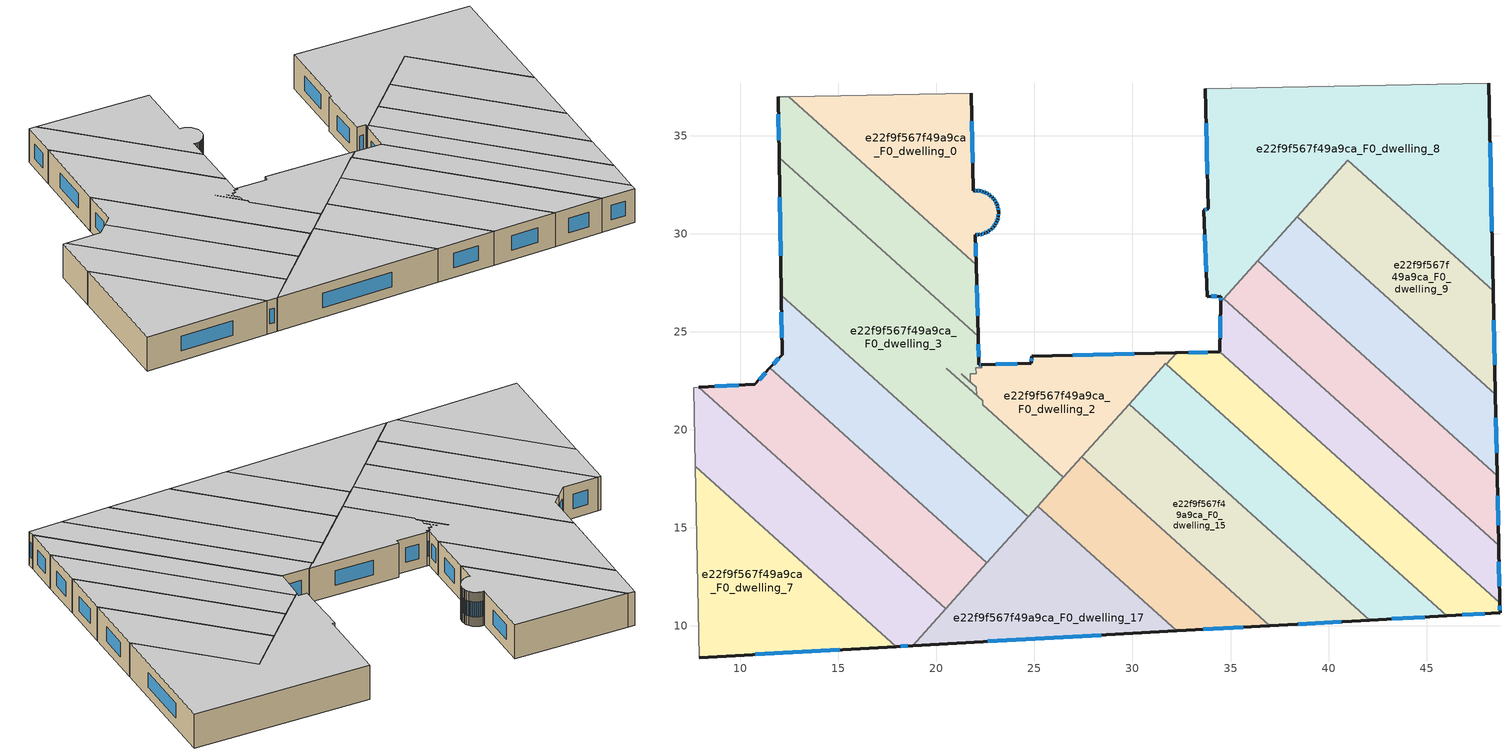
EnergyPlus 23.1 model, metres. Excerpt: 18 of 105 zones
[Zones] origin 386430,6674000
e22f9f567f49a9ca_F0_dwelling_0
 floor ground (EU_floor_Construction): 21.78,37.17 21.89,32.18 21.94,32.19 22.09,32.2 22.23,32.18 22.38,32.15 22.51,32.1 22.64,32.03 22.76,31.94 22.87,31.84 22.96,31.73 23.04,31.6 23.1,31.47 23.15,31.33 23.17,31.18 23.17,31.12 23.18,31.04 23.16,30.89 23.13,30.75 23.08,30.61 23.01,30.48 22.92,30.36 22.82,30.25 22.71,30.16 22.58,30.08 22.45,30.02 22.31,29.97 22.16,29.95 22.02,29.95 21.99,29.95 22.03,28.42 12.48,36.99 z0
 wall outside (EU_wall_Construction): 22.03,28.42 21.99,29.95 22.02,29.95 22.16,29.95 22.31,29.97 22.45,30.02 22.58,30.08 22.71,30.16 22.82,30.25 22.92,30.36 23.01,30.48 23.08,30.61 23.13,30.75 23.16,30.89 23.18,31.04 23.17,31.12 23.17,31.18 23.15,31.33 23.1,31.47 23.04,31.6 22.96,31.73 22.87,31.84 22.76,31.94 22.64,32.03 22.51,32.1 22.38,32.15 22.23,32.18 22.09,32.2 21.94,32.19 21.89,32.18 21.78,37.17 z0:3
 wall to e22f9f567f49a9ca_F0_dwelling_1 (EU_wall_Construction): 12.48,36.99 22.03,28.42 z0:3
 wall adiabatic (EU_wall_Construction): 21.78,37.17 12.48,36.99 z0:3
 window (EU_Window_Construction): 22.04,32.19 21.98,32.19 / 22.19,32.18 22.13,32.19 / 22.33,32.16 22.27,32.17 / 22.47,32.11 22.41,32.13 / 22.61,32.05 22.55,32.08 / 22.73,31.97 22.68,32 / 22.84,31.87 22.79,31.91 / 22.94,31.76 22.9,31.81 / 23.02,31.64 22.99,31.69 / 23.09,31.51 23.06,31.56 / 23.13,31.37 23.12,31.43 / 23.16,31.22 23.15,31.29 / 23.17,30.93 23.17,30.99 / 23.14,30.79 23.15,30.85 / 23.09,30.65 23.11,30.71 / 23.03,30.52 23.06,30.57 / 22.95,30.39 22.98,30.44 / 22.85,30.28 22.89,30.33 / 22.74,30.18 22.79,30.22 / 22.62,30.1 22.67,30.13 / 22.49,30.04 22.55,30.06 / 22.35,29.99 22.41,30.01 / 22.21,29.96 22.27,29.97 / 22.06,29.95 22.12,29.95 / 22.02,28.86 22.01,29.51 / 21.86,33.61 21.81,35.74 z0.86:2.14
 ceiling to e22f9f567f49a9ca_F1_dwelling_0 (EU_floor_Construction): 22.03,28.42 21.99,29.95 22.02,29.95 22.16,29.95 22.31,29.97 22.45,30.02 22.58,30.08 22.71,30.16 22.82,30.25 22.92,30.36 23.01,30.48 23.08,30.61 23.13,30.75 23.16,30.89 23.18,31.04 23.17,31.12 23.17,31.18 23.15,31.33 23.1,31.47 23.04,31.6 22.96,31.73 22.87,31.84 22.76,31.94 22.64,32.03 22.51,32.1 22.38,32.15 22.23,32.18 22.09,32.2 21.94,32.19 21.89,32.18 21.78,37.17 12.48,36.99 z3
e22f9f567f49a9ca_F0_dwelling_1
 floor ground (EU_floor_Construction): 22.03,28.42 22.13,24.76 11.98,33.87 11.93,36.98 12.48,36.99 z0
 wall outside (EU_wall_Construction): 22.13,24.76 22.03,28.42 / 11.93,36.98 11.98,33.87 z0:3
 wall to e22f9f567f49a9ca_F0_dwelling_3 (EU_wall_Construction): 11.98,33.87 22.13,24.76 z0:3
 wall adiabatic (EU_wall_Construction): 12.48,36.99 11.93,36.98 z0:3
 window (EU_Window_Construction): 22.1,25.81 22.06,27.38 / 11.95,36.09 11.97,34.76 z0.86:2.14
 ceiling to e22f9f567f49a9ca_F1_dwelling_1 (EU_floor_Construction): 22.13,24.76 22.03,28.42 12.48,36.99 11.93,36.98 11.98,33.87 z3
e22f9f567f49a9ca_F0_dwelling_10
 floor ground (EU_floor_Construction): 48.51,21.81 48.59,17.66 36.38,28.61 38.41,30.87 z0
 wall outside (EU_wall_Construction): 48.59,17.66 48.51,21.81 z0:3
 wall to e22f9f567f49a9ca_F0_dwelling_11 (EU_wall_Construction): 36.38,28.61 48.59,17.66 z0:3
 wall to e22f9f567f49a9ca_F0_dwelling_9 (EU_wall_Construction): 48.51,21.81 38.41,30.87 z0:3
 wall to e22f9f567f49a9ca_F0_dwelling_8 (EU_wall_Construction): 38.41,30.87 36.38,28.61 z0:3
 window (EU_Window_Construction): 48.57,18.84 48.53,20.62 z0.86:2.14
 ceiling to e22f9f567f49a9ca_F1_dwelling_10 (EU_floor_Construction): 48.59,17.66 48.51,21.81 38.41,30.87 36.38,28.61 z3
e22f9f567f49a9ca_F0_dwelling_11
 floor ground (EU_floor_Construction): 48.59,17.66 48.67,14.11 34.65,26.68 36.38,28.61 z0
 wall outside (EU_wall_Construction): 48.67,14.11 48.59,17.66 z0:3
 wall to e22f9f567f49a9ca_F0_dwelling_12 (EU_wall_Construction): 34.65,26.68 48.67,14.11 z0:3
 wall to e22f9f567f49a9ca_F0_dwelling_8 (EU_wall_Construction): 36.38,28.61 34.65,26.68 z0:3
 window (EU_Window_Construction): 48.65,15.12 48.61,16.64 z0.86:2.14
 ceiling to e22f9f567f49a9ca_F1_dwelling_11 (EU_floor_Construction): 48.67,14.11 48.59,17.66 36.38,28.61 34.65,26.68 z3
e22f9f567f49a9ca_F0_dwelling_12
 floor ground (EU_floor_Construction): 48.67,14.11 48.73,11.18 34.46,23.98 34.49,26.51 34.65,26.68 z0
 wall outside (EU_wall_Construction): 48.73,11.18 48.67,14.11 / 34.49,26.51 34.46,23.98 z0:3
 wall to e22f9f567f49a9ca_F0_dwelling_13 (EU_wall_Construction): 34.46,23.98 48.73,11.18 z0:3
 wall to e22f9f567f49a9ca_F0_dwelling_8 (EU_wall_Construction): 34.65,26.68 34.49,26.51 z0:3
 window (EU_Window_Construction): 48.71,12.02 48.68,13.27 / 34.48,25.78 34.47,24.7 z0.86:2.14
 ceiling to e22f9f567f49a9ca_F1_dwelling_12 (EU_floor_Construction): 48.73,11.18 48.67,14.11 34.65,26.68 34.49,26.51 34.46,23.98 z3
e22f9f567f49a9ca_F0_dwelling_13
 floor ground (EU_floor_Construction): 48.73,11.18 48.74,10.67 46.04,10.52 31.73,23.35 32.25,23.93 34.46,23.98 z0
 wall outside (EU_wall_Construction): 46.04,10.52 48.74,10.67 48.73,11.18 / 34.46,23.98 32.25,23.93 z0:3
 wall to e22f9f567f49a9ca_F0_dwelling_2 (EU_wall_Construction): 32.25,23.93 31.73,23.35 z0:3
 wall to e22f9f567f49a9ca_F0_dwelling_14 (EU_wall_Construction): 31.73,23.35 46.04,10.52 z0:3
 window (EU_Window_Construction): 48.74,10.81 48.73,11.03 / 46.81,10.56 47.97,10.63 / 33.83,23.96 32.88,23.94 z0.86:2.14
 ceiling to e22f9f567f49a9ca_F1_dwelling_13 (EU_floor_Construction): 48.74,10.67 48.73,11.18 34.46,23.98 32.25,23.93 31.73,23.35 46.04,10.52 z3
e22f9f567f49a9ca_F0_dwelling_14
 floor ground (EU_floor_Construction): 46.04,10.52 42.1,10.3 29.83,21.31 31.7,23.39 z0
 wall outside (EU_wall_Construction): 42.1,10.3 46.04,10.52 z0:3
 wall to e22f9f567f49a9ca_F0_dwelling_15 (EU_wall_Construction): 29.83,21.31 42.1,10.3 z0:3
 wall to e22f9f567f49a9ca_F0_dwelling_2 (EU_wall_Construction): 31.73,23.35 31.7,23.39 29.83,21.31 z0:3
 window (EU_Window_Construction): 43.22,10.36 44.91,10.46 z0.86:2.14
 ceiling to e22f9f567f49a9ca_F1_dwelling_14 (EU_floor_Construction): 46.04,10.52 31.7,23.39 29.83,21.31 42.1,10.3 z3
e22f9f567f49a9ca_F0_dwelling_15
 floor ground (EU_floor_Construction): 42.1,10.3 37,10.01 27.42,18.62 29.83,21.31 z0
 wall outside (EU_wall_Construction): 37,10.01 42.1,10.3 z0:3
 wall to e22f9f567f49a9ca_F0_dwelling_16 (EU_wall_Construction): 27.42,18.62 37,10.01 z0:3
 wall to e22f9f567f49a9ca_F0_dwelling_2 (EU_wall_Construction): 29.83,21.31 27.42,18.62 z0:3
 window (EU_Window_Construction): 38.46,10.1 40.64,10.22 z0.86:2.14
 ceiling to e22f9f567f49a9ca_F1_dwelling_15 (EU_floor_Construction): 42.1,10.3 29.83,21.31 27.42,18.62 37,10.01 z3
e22f9f567f49a9ca_F0_dwelling_16
 floor ground (EU_floor_Construction): 37,10.01 32.25,9.75 25.16,16.11 27.42,18.62 z0
 wall outside (EU_wall_Construction): 32.25,9.75 37,10.01 z0:3
 wall to e22f9f567f49a9ca_F0_dwelling_17 (EU_wall_Construction): 25.16,16.11 32.25,9.75 z0:3
 wall to e22f9f567f49a9ca_F0_dwelling_3 (EU_wall_Construction): 26.48,17.58 25.16,16.11 z0:3
 wall to e22f9f567f49a9ca_F0_dwelling_2 (EU_wall_Construction): 27.42,18.62 26.48,17.58 z0:3
 window (EU_Window_Construction): 33.61,9.83 35.64,9.94 z0.86:2.14
 ceiling to e22f9f567f49a9ca_F1_dwelling_16 (EU_floor_Construction): 37,10.01 27.42,18.62 25.16,16.11 32.25,9.75 z3
e22f9f567f49a9ca_F0_dwelling_17
 floor ground (EU_floor_Construction): 32.25,9.75 18.79,9 25.16,16.11 z0
 wall outside (EU_wall_Construction): 18.79,9 32.25,9.75 z0:3
 wall to e22f9f567f49a9ca_F0_dwelling_5 (EU_wall_Construction): 22.58,13.23 20.47,10.88 z0:3
 wall to e22f9f567f49a9ca_F0_dwelling_4 (EU_wall_Construction): 24.68,15.57 22.58,13.23 z0:3
 wall to e22f9f567f49a9ca_F0_dwelling_6 (EU_wall_Construction): 20.47,10.88 18.79,9 z0:3
 wall to e22f9f567f49a9ca_F0_dwelling_3 (EU_wall_Construction): 25.16,16.1 24.68,15.57 z0:3
 window (EU_Window_Construction): 22.63,9.21 28.4,9.54 z0.86:2.14
 ceiling to e22f9f567f49a9ca_F1_dwelling_17 (EU_floor_Construction): 32.25,9.75 25.16,16.11 18.79,9 z3
e22f9f567f49a9ca_F0_dwelling_2
 floor ground (EU_floor_Construction): 32.25,23.93 31.73,23.35 31.7,23.39 26.48,17.58 22.37,21.27 22.37,21.47 20.5,23.15 22.06,21.75 22.05,22.16 21.28,22.85 21.74,22.44 21.73,22.86 22.03,22.87 22.02,23.17 22.32,23.18 22.32,23.33 24.84,23.39 24.86,23.76 32.18,23.93 z0
 wall outside (EU_wall_Construction): 32.25,23.93 32.18,23.93 24.86,23.76 24.84,23.39 22.32,23.33 z0:3
 wall to e22f9f567f49a9ca_F0_dwelling_3 (EU_wall_Construction): 22.32,23.33 22.32,23.18 22.02,23.17 22.03,22.87 21.73,22.86 21.74,22.44 / 21.28,22.85 22.05,22.16 22.06,21.75 20.5,23.15 22.37,21.47 22.37,21.27 26.48,17.58 / 21.28,22.85 21.74,22.44 z0:3
 window (EU_Window_Construction): 24.12,23.37 23.04,23.35 / 24.86,23.66 24.84,23.5 / 30.09,23.88 26.95,23.81 z0.86:2.14
 ceiling to e22f9f567f49a9ca_F1_dwelling_2 (EU_floor_Construction): 26.48,17.58 31.7,23.39 31.73,23.35 32.25,23.93 32.18,23.93 24.86,23.76 24.84,23.39 22.32,23.33 22.32,23.18 22.02,23.17 22.03,22.87 21.73,22.86 21.74,22.44 21.28,22.85 22.05,22.16 22.06,21.75 20.5,23.15 22.37,21.47 22.37,21.27 z3
e22f9f567f49a9ca_F0_dwelling_3
 floor ground (EU_floor_Construction): 22.13,24.76 22.17,23.32 22.32,23.33 22.32,23.18 22.02,23.17 22.03,22.87 21.73,22.86 21.74,22.44 21.28,22.85 22.05,22.16 22.06,21.75 20.5,23.15 22.37,21.47 22.37,21.27 26.48,17.58 24.68,15.57 12.09,26.87 11.98,33.87 z0
 wall outside (EU_wall_Construction): 22.32,23.33 22.17,23.32 22.13,24.76 / 11.98,33.87 12.09,26.87 z0:3
 wall to e22f9f567f49a9ca_F0_dwelling_4 (EU_wall_Construction): 12.09,26.87 24.68,15.57 z0:3
 window (EU_Window_Construction): 22.16,23.74 22.14,24.35 / 22.28,23.33 22.21,23.33 / 12.01,31.87 12.06,28.87 z0.86:2.14
 ceiling to e22f9f567f49a9ca_F1_dwelling_3 (EU_floor_Construction): 24.68,15.57 26.48,17.58 22.37,21.27 22.37,21.47 20.5,23.15 22.06,21.75 22.05,22.16 21.28,22.85 21.74,22.44 21.73,22.86 22.03,22.87 22.02,23.17 22.32,23.18 22.32,23.33 22.17,23.32 22.13,24.76 11.98,33.87 12.09,26.87 z3
e22f9f567f49a9ca_F0_dwelling_4
 floor ground (EU_floor_Construction): 24.68,15.57 22.58,13.23 11.52,23.16 12.14,23.83 12.09,26.87 z0
 wall outside (EU_wall_Construction): 12.09,26.87 12.14,23.83 11.52,23.16 z0:3
 wall to e22f9f567f49a9ca_F0_dwelling_5 (EU_wall_Construction): 11.52,23.16 22.58,13.23 z0:3
 window (EU_Window_Construction): 12.1,26 12.12,24.7 / 11.96,23.64 11.69,23.35 z0.86:2.14
 ceiling to e22f9f567f49a9ca_F1_dwelling_4 (EU_floor_Construction): 22.58,13.23 24.68,15.57 12.09,26.87 12.14,23.83 11.52,23.16 z3
e22f9f567f49a9ca_F0_dwelling_5
 floor ground (EU_floor_Construction): 22.58,13.23 20.47,10.88 7.89,22.17 10.75,22.33 11.52,23.16 z0
 wall outside (EU_wall_Construction): 11.52,23.16 10.75,22.33 7.89,22.17 z0:3
 wall to e22f9f567f49a9ca_F0_dwelling_6 (EU_wall_Construction): 7.89,22.17 20.47,10.88 z0:3
 window (EU_Window_Construction): 11.3,22.92 10.97,22.56 / 9.93,22.28 8.7,22.21 z0.86:2.14
 ceiling to e22f9f567f49a9ca_F1_dwelling_5 (EU_floor_Construction): 20.47,10.88 22.58,13.23 11.52,23.16 10.75,22.33 7.89,22.17 z3
e22f9f567f49a9ca_F0_dwelling_6
 floor ground (EU_floor_Construction): 20.47,10.88 18.79,9 17.96,8.95 7.71,18.15 7.62,22.16 7.89,22.17 z0
 wall outside (EU_wall_Construction): 17.96,8.95 18.79,9 z0:3
 wall adiabatic (EU_wall_Construction): 7.89,22.17 7.62,22.16 7.71,18.15 z0:3
 wall to e22f9f567f49a9ca_F0_dwelling_7 (EU_wall_Construction): 7.71,18.15 17.96,8.95 z0:3
 window (EU_Window_Construction): 18.19,8.97 18.55,8.99 z0.86:2.14
 ceiling to e22f9f567f49a9ca_F1_dwelling_6 (EU_floor_Construction): 18.79,9 20.47,10.88 7.89,22.17 7.62,22.16 7.71,18.15 17.96,8.95 z3
e22f9f567f49a9ca_F0_dwelling_7
 floor ground (EU_floor_Construction): 17.96,8.95 7.91,8.39 7.71,18.15 z0
 wall outside (EU_wall_Construction): 7.91,8.39 17.96,8.95 z0:3
 wall adiabatic (EU_wall_Construction): 7.71,18.15 7.91,8.39 z0:3
 window (EU_Window_Construction): 10.78,8.55 15.09,8.79 z0.86:2.14
 ceiling to e22f9f567f49a9ca_F1_dwelling_7 (EU_floor_Construction): 17.96,8.95 7.71,18.15 7.91,8.39 z3
e22f9f567f49a9ca_F0_dwelling_8
 floor ground (EU_floor_Construction): 48.17,37.66 48.39,27.1 40.99,33.74 34.49,26.51 34.5,26.82 33.81,26.79 33.63,31.21 33.86,31.27 33.71,37.39 z0
 wall outside (EU_wall_Construction): 33.71,37.39 33.86,31.27 33.63,31.21 33.81,26.79 34.5,26.82 34.49,26.51 / 48.39,27.1 48.17,37.66 z0:3
 wall adiabatic (EU_wall_Construction): 48.17,37.66 33.71,37.39 z0:3
 wall to e22f9f567f49a9ca_F0_dwelling_9 (EU_wall_Construction): 38.41,30.87 40.99,33.74 48.39,27.1 z0:3
 window (EU_Window_Construction): 33.75,35.64 33.82,33.02 / 48.33,30.12 48.24,34.64 / 34.5,26.73 34.5,26.6 / 34.01,26.8 34.3,26.81 / 33.68,29.94 33.76,28.05 / 33.8,31.25 33.7,31.22 z0.86:2.14
 ceiling to e22f9f567f49a9ca_F1_dwelling_8 (EU_floor_Construction): 48.39,27.1 48.17,37.66 33.71,37.39 33.86,31.27 33.63,31.21 33.81,26.79 34.5,26.82 34.49,26.51 40.99,33.74 z3
e22f9f567f49a9ca_F0_dwelling_9
 floor ground (EU_floor_Construction): 48.39,27.1 48.51,21.81 38.41,30.87 40.99,33.74 z0
 wall outside (EU_wall_Construction): 48.51,21.81 48.39,27.1 z0:3
 window (EU_Window_Construction): 48.47,23.32 48.43,25.59 z0.86:2.14
 ceiling to e22f9f567f49a9ca_F1_dwelling_9 (EU_floor_Construction): 48.51,21.81 48.39,27.1 40.99,33.74 38.41,30.87 z3
[Building]
EU S2 Campaign: North Axis=0; Terrain=City; Solar Distribution=FullExterior
[Site:Location]
Helsinki-Vantaa.AP: Latitude=60.317; Longitude=24.963; Time Zone=2; Elevation=54.6
[SizingPeriod:WeatherFileDays]
AnnualSizingPeriod: Begin Month=1; Begin Day of Month=1; End Month=12; End Day of Month=31; Day of Week for Start Day=Monday; Use Weather File Daylight Saving Period=No; Use Weather File Rain and Snow Indicators=No
[MATERIAL]
EU_InternalMass_Material: Roughness=MediumRough; Thickness=0.1; Conductivity=1; Density=1800; Specific Heat=900; Thermal Absorptance=0.9; Solar Absorptance=0.7; Visible Absorptance=0.7
[MATERIAL:NOMASS] Roughness=MediumRough; Thermal Absorptance=0.9; Solar Absorptance=0.7; Visible Absorptance=0.7
Name | Thermal Resistance
EU_wall_NoMass | 1.10183
EU_floor_NoMass | 1.70606
[WINDOWMATERIAL:SIMPLEGLAZINGSYSTEM]
EU_Window_SimpleGlazing: UFactor=3.11035; Solar Heat Gain Coefficient=0.8; Visible Transmittance=0.8
[CONSTRUCTION]
EU_wall_Construction: EU_wall_NoMass
EU_floor_Construction: EU_floor_NoMass
EU_Window_Construction: EU_Window_SimpleGlazing
EU_InternalMass_Construction: EU_InternalMass_Material
[ZONE] Type=1; Multiplier=1; Ceiling Height=autocalculate; Floor Area=autocalculate; Part of Total Floor Area=Yes
Name | Volume
e22f9f567f49a9ca_F0_dwelling_0 | 128.358
e22f9f567f49a9ca_F0_dwelling_1 | 108.149
e22f9f567f49a9ca_F0_dwelling_10 | 136.274
e22f9f567f49a9ca_F0_dwelling_11 | 136.899
e22f9f567f49a9ca_F0_dwelling_12 | 122.717
e22f9f567f49a9ca_F0_dwelling_13 | 135.604
e22f9f567f49a9ca_F0_dwelling_14 | 149.77
e22f9f567f49a9ca_F0_dwelling_15 | 159.224
e22f9f567f49a9ca_F0_dwelling_16 | 113.329
e22f9f567f49a9ca_F0_dwelling_17 | 136.277
e22f9f567f49a9ca_F0_dwelling_2 | 105.962
e22f9f567f49a9ca_F0_dwelling_3 | 246.09
e22f9f567f49a9ca_F0_dwelling_4 | 147.099
e22f9f567f49a9ca_F0_dwelling_5 | 147.111
e22f9f567f49a9ca_F0_dwelling_6 | 147.11
e22f9f567f49a9ca_F0_dwelling_7 | 147.127
e22f9f567f49a9ca_F0_dwelling_8 | 322.205
e22f9f567f49a9ca_F0_dwelling_9 | 136.271
[INTERNALMASS] Construction=EU_InternalMass_Construction
Name | Zone or ZoneList | Surface Area
e22f9f567f49a9ca_F0_dwelling_0_EU_InternalMass | e22f9f567f49a9ca_F0_dwelling_0 | 42.7861
e22f9f567f49a9ca_F0_dwelling_1_EU_InternalMass | e22f9f567f49a9ca_F0_dwelling_1 | 36.0495
e22f9f567f49a9ca_F0_dwelling_2_EU_InternalMass | e22f9f567f49a9ca_F0_dwelling_2 | 35.3237
e22f9f567f49a9ca_F0_dwelling_3_EU_InternalMass | e22f9f567f49a9ca_F0_dwelling_3 | 82.0311
e22f9f567f49a9ca_F0_dwelling_4_EU_InternalMass | e22f9f567f49a9ca_F0_dwelling_4 | 49.033
e22f9f567f49a9ca_F0_dwelling_5_EU_InternalMass | e22f9f567f49a9ca_F0_dwelling_5 | 49.0372
e22f9f567f49a9ca_F0_dwelling_6_EU_InternalMass | e22f9f567f49a9ca_F0_dwelling_6 | 49.0363
e22f9f567f49a9ca_F0_dwelling_7_EU_InternalMass | e22f9f567f49a9ca_F0_dwelling_7 | 49.0424
e22f9f567f49a9ca_F0_dwelling_8_EU_InternalMass | e22f9f567f49a9ca_F0_dwelling_8 | 107.404
e22f9f567f49a9ca_F0_dwelling_9_EU_InternalMass | e22f9f567f49a9ca_F0_dwelling_9 | 45.4238
e22f9f567f49a9ca_F0_dwelling_10_EU_InternalMass | e22f9f567f49a9ca_F0_dwelling_10 | 45.4249
e22f9f567f49a9ca_F0_dwelling_11_EU_InternalMass | e22f9f567f49a9ca_F0_dwelling_11 | 45.6332
e22f9f567f49a9ca_F0_dwelling_12_EU_InternalMass | e22f9f567f49a9ca_F0_dwelling_12 | 40.9058
e22f9f567f49a9ca_F0_dwelling_13_EU_InternalMass | e22f9f567f49a9ca_F0_dwelling_13 | 45.2031
e22f9f567f49a9ca_F0_dwelling_14_EU_InternalMass | e22f9f567f49a9ca_F0_dwelling_14 | 49.9232
e22f9f567f49a9ca_F0_dwelling_15_EU_InternalMass | e22f9f567f49a9ca_F0_dwelling_15 | 53.0749
e22f9f567f49a9ca_F0_dwelling_16_EU_InternalMass | e22f9f567f49a9ca_F0_dwelling_16 | 37.7763
e22f9f567f49a9ca_F0_dwelling_17_EU_InternalMass | e22f9f567f49a9ca_F0_dwelling_17 | 45.426
[OTHEREQUIPMENT] Fuel Type=Electricity; Design Level Calculation Method=Watts/Area; Power per Zone Floor Area=1; Fraction Latent=0; Fraction Radiant=0; Fraction Lost=0; Carbon Dioxide Generation Rate=0; EndUse Subcategory=EU_Step8_InternalGains
Name | Zone or ZoneList or Space or SpaceList | Schedule
EU_Step8_InternalGain_e22f9f567f49a9ca_F0_dwelling_0_f000 | e22f9f567f49a9ca_F0_dwelling_0 | EU_Step8_GainSchedule_e22f9f567f49a9ca_F0_dwelling_0_f000
EU_Step8_InternalGain_e22f9f567f49a9ca_F0_dwelling_1_f000 | e22f9f567f49a9ca_F0_dwelling_1 | EU_Step8_GainSchedule_e22f9f567f49a9ca_F0_dwelling_1_f000
EU_Step8_InternalGain_e22f9f567f49a9ca_F0_dwelling_2_f000 | e22f9f567f49a9ca_F0_dwelling_2 | EU_Step8_GainSchedule_e22f9f567f49a9ca_F0_dwelling_2_f000
EU_Step8_InternalGain_e22f9f567f49a9ca_F0_dwelling_3_f000 | e22f9f567f49a9ca_F0_dwelling_3 | EU_Step8_GainSchedule_e22f9f567f49a9ca_F0_dwelling_3_f000
EU_Step8_InternalGain_e22f9f567f49a9ca_F0_dwelling_4_f000 | e22f9f567f49a9ca_F0_dwelling_4 | EU_Step8_GainSchedule_e22f9f567f49a9ca_F0_dwelling_4_f000
EU_Step8_InternalGain_e22f9f567f49a9ca_F0_dwelling_5_f000 | e22f9f567f49a9ca_F0_dwelling_5 | EU_Step8_GainSchedule_e22f9f567f49a9ca_F0_dwelling_5_f000
EU_Step8_InternalGain_e22f9f567f49a9ca_F0_dwelling_6_f000 | e22f9f567f49a9ca_F0_dwelling_6 | EU_Step8_GainSchedule_e22f9f567f49a9ca_F0_dwelling_6_f000
EU_Step8_InternalGain_e22f9f567f49a9ca_F0_dwelling_7_f000 | e22f9f567f49a9ca_F0_dwelling_7 | EU_Step8_GainSchedule_e22f9f567f49a9ca_F0_dwelling_7_f000
EU_Step8_InternalGain_e22f9f567f49a9ca_F0_dwelling_8_f000 | e22f9f567f49a9ca_F0_dwelling_8 | EU_Step8_GainSchedule_e22f9f567f49a9ca_F0_dwelling_8_f000
EU_Step8_InternalGain_e22f9f567f49a9ca_F0_dwelling_9_f000 | e22f9f567f49a9ca_F0_dwelling_9 | EU_Step8_GainSchedule_e22f9f567f49a9ca_F0_dwelling_9_f000
EU_Step8_InternalGain_e22f9f567f49a9ca_F0_dwelling_10_f000 | e22f9f567f49a9ca_F0_dwelling_10 | EU_Step8_GainSchedule_e22f9f567f49a9ca_F0_dwelling_10_f000
EU_Step8_InternalGain_e22f9f567f49a9ca_F0_dwelling_11_f000 | e22f9f567f49a9ca_F0_dwelling_11 | EU_Step8_GainSchedule_e22f9f567f49a9ca_F0_dwelling_11_f000
EU_Step8_InternalGain_e22f9f567f49a9ca_F0_dwelling_12_f000 | e22f9f567f49a9ca_F0_dwelling_12 | EU_Step8_GainSchedule_e22f9f567f49a9ca_F0_dwelling_12_f000
EU_Step8_InternalGain_e22f9f567f49a9ca_F0_dwelling_13_f000 | e22f9f567f49a9ca_F0_dwelling_13 | EU_Step8_GainSchedule_e22f9f567f49a9ca_F0_dwelling_13_f000
EU_Step8_InternalGain_e22f9f567f49a9ca_F0_dwelling_14_f000 | e22f9f567f49a9ca_F0_dwelling_14 | EU_Step8_GainSchedule_e22f9f567f49a9ca_F0_dwelling_14_f000
EU_Step8_InternalGain_e22f9f567f49a9ca_F0_dwelling_15_f000 | e22f9f567f49a9ca_F0_dwelling_15 | EU_Step8_GainSchedule_e22f9f567f49a9ca_F0_dwelling_15_f000
EU_Step8_InternalGain_e22f9f567f49a9ca_F0_dwelling_16_f000 | e22f9f567f49a9ca_F0_dwelling_16 | EU_Step8_GainSchedule_e22f9f567f49a9ca_F0_dwelling_16_f000
EU_Step8_InternalGain_e22f9f567f49a9ca_F0_dwelling_17_f000 | e22f9f567f49a9ca_F0_dwelling_17 | EU_Step8_GainSchedule_e22f9f567f49a9ca_F0_dwelling_17_f000
[ZONEVENTILATION:DESIGNFLOWRATE] Schedule=EU_AlwaysOn; Design Flow Rate Calculation Method=AirChanges/Hour; Air Changes per Hour=0.756316; Ventilation Type=Natural; Fan Pressure Rise=0; Fan Total Efficiency=1; Constant Term Coefficient=1; Temperature Term Coefficient=0; Velocity Term Coefficient=0; Velocity Squared Term Coefficient=0; Minimum Indoor Temperature=-100; Maximum Indoor Temperature=100; Delta Temperature=-100; Minimum Outdoor Temperature=-100; Maximum Outdoor Temperature=100; Maximum Wind Speed=40
Name | Zone or ZoneList or Space or SpaceList
EU_ConstantAir_e22f9f567f49a9ca_F0_dwelling_0 | e22f9f567f49a9ca_F0_dwelling_0
EU_ConstantAir_e22f9f567f49a9ca_F0_dwelling_1 | e22f9f567f49a9ca_F0_dwelling_1
EU_ConstantAir_e22f9f567f49a9ca_F0_dwelling_2 | e22f9f567f49a9ca_F0_dwelling_2
EU_ConstantAir_e22f9f567f49a9ca_F0_dwelling_3 | e22f9f567f49a9ca_F0_dwelling_3
EU_ConstantAir_e22f9f567f49a9ca_F0_dwelling_4 | e22f9f567f49a9ca_F0_dwelling_4
EU_ConstantAir_e22f9f567f49a9ca_F0_dwelling_5 | e22f9f567f49a9ca_F0_dwelling_5
EU_ConstantAir_e22f9f567f49a9ca_F0_dwelling_6 | e22f9f567f49a9ca_F0_dwelling_6
EU_ConstantAir_e22f9f567f49a9ca_F0_dwelling_7 | e22f9f567f49a9ca_F0_dwelling_7
EU_ConstantAir_e22f9f567f49a9ca_F0_dwelling_8 | e22f9f567f49a9ca_F0_dwelling_8
EU_ConstantAir_e22f9f567f49a9ca_F0_dwelling_9 | e22f9f567f49a9ca_F0_dwelling_9
EU_ConstantAir_e22f9f567f49a9ca_F0_dwelling_10 | e22f9f567f49a9ca_F0_dwelling_10
EU_ConstantAir_e22f9f567f49a9ca_F0_dwelling_11 | e22f9f567f49a9ca_F0_dwelling_11
EU_ConstantAir_e22f9f567f49a9ca_F0_dwelling_12 | e22f9f567f49a9ca_F0_dwelling_12
EU_ConstantAir_e22f9f567f49a9ca_F0_dwelling_13 | e22f9f567f49a9ca_F0_dwelling_13
EU_ConstantAir_e22f9f567f49a9ca_F0_dwelling_14 | e22f9f567f49a9ca_F0_dwelling_14
EU_ConstantAir_e22f9f567f49a9ca_F0_dwelling_15 | e22f9f567f49a9ca_F0_dwelling_15
EU_ConstantAir_e22f9f567f49a9ca_F0_dwelling_16 | e22f9f567f49a9ca_F0_dwelling_16
EU_ConstantAir_e22f9f567f49a9ca_F0_dwelling_17 | e22f9f567f49a9ca_F0_dwelling_17
[HVACTEMPLATE:THERMOSTAT] Constant Heating Setpoint=20; Constant Cooling Setpoint=50
EU_HeatOnly_e22f9f567f49a9ca_F0_dwelling_0; EU_HeatOnly_e22f9f567f49a9ca_F0_dwelling_1; EU_HeatOnly_e22f9f567f49a9ca_F0_dwelling_2; EU_HeatOnly_e22f9f567f49a9ca_F0_dwelling_3; EU_HeatOnly_e22f9f567f49a9ca_F0_dwelling_4; EU_HeatOnly_e22f9f567f49a9ca_F0_dwelling_5; EU_HeatOnly_e22f9f567f49a9ca_F0_dwelling_6; EU_HeatOnly_e22f9f567f49a9ca_F0_dwelling_7; EU_HeatOnly_e22f9f567f49a9ca_F0_dwelling_8; EU_HeatOnly_e22f9f567f49a9ca_F0_dwelling_9; EU_HeatOnly_e22f9f567f49a9ca_F0_dwelling_10; EU_HeatOnly_e22f9f567f49a9ca_F0_dwelling_11; EU_HeatOnly_e22f9f567f49a9ca_F0_dwelling_12; EU_HeatOnly_e22f9f567f49a9ca_F0_dwelling_13; EU_HeatOnly_e22f9f567f49a9ca_F0_dwelling_14; EU_HeatOnly_e22f9f567f49a9ca_F0_dwelling_15; EU_HeatOnly_e22f9f567f49a9ca_F0_dwelling_16; EU_HeatOnly_e22f9f567f49a9ca_F0_dwelling_17; EU_HeatOnly_e22f9f567f49a9ca_F1_dwelling_0; EU_HeatOnly_e22f9f567f49a9ca_F1_dwelling_1; EU_HeatOnly_e22f9f567f49a9ca_F1_dwelling_2; EU_HeatOnly_e22f9f567f49a9ca_F1_dwelling_3; EU_HeatOnly_e22f9f567f49a9ca_F1_dwelling_4; EU_HeatOnly_e22f9f567f49a9ca_F1_dwelling_5; EU_HeatOnly_e22f9f567f49a9ca_F1_dwelling_6; EU_HeatOnly_e22f9f567f49a9ca_F1_dwelling_7; EU_HeatOnly_e22f9f567f49a9ca_F1_dwelling_8; EU_HeatOnly_e22f9f567f49a9ca_F1_dwelling_9; EU_HeatOnly_e22f9f567f49a9ca_F1_dwelling_10; EU_HeatOnly_e22f9f567f49a9ca_F1_dwelling_11; EU_HeatOnly_e22f9f567f49a9ca_F1_dwelling_12; EU_HeatOnly_e22f9f567f49a9ca_F1_dwelling_13; EU_HeatOnly_e22f9f567f49a9ca_F1_dwelling_14; EU_HeatOnly_e22f9f567f49a9ca_F1_dwelling_15; EU_HeatOnly_e22f9f567f49a9ca_F1_dwelling_16; EU_HeatOnly_e22f9f567f49a9ca_F1_dwelling_17; EU_HeatOnly_e22f9f567f49a9ca_F2_dwelling_0; EU_HeatOnly_e22f9f567f49a9ca_F2_dwelling_1; EU_HeatOnly_e22f9f567f49a9ca_F2_dwelling_2; EU_HeatOnly_e22f9f567f49a9ca_F2_dwelling_3; EU_HeatOnly_e22f9f567f49a9ca_F2_dwelling_4; EU_HeatOnly_e22f9f567f49a9ca_F2_dwelling_5; EU_HeatOnly_e22f9f567f49a9ca_F2_dwelling_6; EU_HeatOnly_e22f9f567f49a9ca_F2_dwelling_7; EU_HeatOnly_e22f9f567f49a9ca_F2_dwelling_8; EU_HeatOnly_e22f9f567f49a9ca_F2_dwelling_9; EU_HeatOnly_e22f9f567f49a9ca_F2_dwelling_10; EU_HeatOnly_e22f9f567f49a9ca_F2_dwelling_11; EU_HeatOnly_e22f9f567f49a9ca_F2_dwelling_12; EU_HeatOnly_e22f9f567f49a9ca_F2_dwelling_13; EU_HeatOnly_e22f9f567f49a9ca_F2_dwelling_14; EU_HeatOnly_e22f9f567f49a9ca_F2_dwelling_15; EU_HeatOnly_e22f9f567f49a9ca_F2_dwelling_16; EU_HeatOnly_e22f9f567f49a9ca_F2_dwelling_17; EU_HeatOnly_e22f9f567f49a9ca_F3_dwelling_0; EU_HeatOnly_e22f9f567f49a9ca_F3_dwelling_1; EU_HeatOnly_e22f9f567f49a9ca_F3_dwelling_2; EU_HeatOnly_e22f9f567f49a9ca_F3_dwelling_3; EU_HeatOnly_e22f9f567f49a9ca_F3_dwelling_4; EU_HeatOnly_e22f9f567f49a9ca_F3_dwelling_5; EU_HeatOnly_e22f9f567f49a9ca_F3_dwelling_6; EU_HeatOnly_e22f9f567f49a9ca_F3_dwelling_7; EU_HeatOnly_e22f9f567f49a9ca_F3_dwelling_8; EU_HeatOnly_e22f9f567f49a9ca_F3_dwelling_9; EU_HeatOnly_e22f9f567f49a9ca_F3_dwelling_10; EU_HeatOnly_e22f9f567f49a9ca_F3_dwelling_11; EU_HeatOnly_e22f9f567f49a9ca_F3_dwelling_12; EU_HeatOnly_e22f9f567f49a9ca_F3_dwelling_13; EU_HeatOnly_e22f9f567f49a9ca_F3_dwelling_14; EU_HeatOnly_e22f9f567f49a9ca_F3_dwelling_15; EU_HeatOnly_e22f9f567f49a9ca_F3_dwelling_16; EU_HeatOnly_e22f9f567f49a9ca_F4_dwelling_0; EU_HeatOnly_e22f9f567f49a9ca_F4_dwelling_1; EU_HeatOnly_e22f9f567f49a9ca_F4_dwelling_2; EU_HeatOnly_e22f9f567f49a9ca_F4_dwelling_3; EU_HeatOnly_e22f9f567f49a9ca_F4_dwelling_4; EU_HeatOnly_e22f9f567f49a9ca_F4_dwelling_5; EU_HeatOnly_e22f9f567f49a9ca_F4_dwelling_6; EU_HeatOnly_e22f9f567f49a9ca_F4_dwelling_7; EU_HeatOnly_e22f9f567f49a9ca_F4_dwelling_8; EU_HeatOnly_e22f9f567f49a9ca_F4_dwelling_9; EU_HeatOnly_e22f9f567f49a9ca_F4_dwelling_10; EU_HeatOnly_e22f9f567f49a9ca_F4_dwelling_11; EU_HeatOnly_e22f9f567f49a9ca_F4_dwelling_12; EU_HeatOnly_e22f9f567f49a9ca_F4_dwelling_13; EU_HeatOnly_e22f9f567f49a9ca_F4_dwelling_14; EU_HeatOnly_e22f9f567f49a9ca_F4_dwelling_15; EU_HeatOnly_e22f9f567f49a9ca_F4_dwelling_16; EU_HeatOnly_e22f9f567f49a9ca_F5_dwelling_0; EU_HeatOnly_e22f9f567f49a9ca_F5_dwelling_1; EU_HeatOnly_e22f9f567f49a9ca_F5_dwelling_2; EU_HeatOnly_e22f9f567f49a9ca_F5_dwelling_3; EU_HeatOnly_e22f9f567f49a9ca_F5_dwelling_4; EU_HeatOnly_e22f9f567f49a9ca_F5_dwelling_5; EU_HeatOnly_e22f9f567f49a9ca_F5_dwelling_6; EU_HeatOnly_e22f9f567f49a9ca_F5_dwelling_7; EU_HeatOnly_e22f9f567f49a9ca_F5_dwelling_8; EU_HeatOnly_e22f9f567f49a9ca_F5_dwelling_9; EU_HeatOnly_e22f9f567f49a9ca_F5_dwelling_10; EU_HeatOnly_e22f9f567f49a9ca_F5_dwelling_11; EU_HeatOnly_e22f9f567f49a9ca_F5_dwelling_12; EU_HeatOnly_e22f9f567f49a9ca_F5_dwelling_13; EU_HeatOnly_e22f9f567f49a9ca_F5_dwelling_14; EU_HeatOnly_e22f9f567f49a9ca_F5_dwelling_15; EU_HeatOnly_e22f9f567f49a9ca_F5_dwelling_16
[HVACTEMPLATE:ZONE:IDEALLOADSAIRSYSTEM] System Availability Schedule=EU_AlwaysOn; Maximum Heating Supply Air Temperature=50; Minimum Cooling Supply Air Temperature=13; Maximum Heating Supply Air Humidity Ratio=0.0156; Minimum Cooling Supply Air Humidity Ratio=0.0077; Heating Limit=NoLimit; Cooling Limit=NoLimit; Heating Availability Schedule=EU_AlwaysOn; Cooling Availability Schedule=EU_CoolingOff; Dehumidification Control Type=ConstantSensibleHeatRatio; Cooling Sensible Heat Ratio=0.7; Dehumidification Setpoint=60; Humidification Control Type=None; Humidification Setpoint=30; Outdoor Air Method=None; Outdoor Air Flow Rate per Person=0.00944; Outdoor Air Flow Rate per Zone Floor Area=0; Outdoor Air Flow Rate per Zone=0; Demand Controlled Ventilation Type=None; Outdoor Air Economizer Type=NoEconomizer; Heat Recovery Type=None; Sensible Heat Recovery Effectiveness=0.7; Latent Heat Recovery Effectiveness=0.65
Name | Template Thermostat
e22f9f567f49a9ca_F0_dwelling_0 | EU_HeatOnly_e22f9f567f49a9ca_F0_dwelling_0
e22f9f567f49a9ca_F0_dwelling_1 | EU_HeatOnly_e22f9f567f49a9ca_F0_dwelling_1
e22f9f567f49a9ca_F0_dwelling_2 | EU_HeatOnly_e22f9f567f49a9ca_F0_dwelling_2
e22f9f567f49a9ca_F0_dwelling_3 | EU_HeatOnly_e22f9f567f49a9ca_F0_dwelling_3
e22f9f567f49a9ca_F0_dwelling_4 | EU_HeatOnly_e22f9f567f49a9ca_F0_dwelling_4
e22f9f567f49a9ca_F0_dwelling_5 | EU_HeatOnly_e22f9f567f49a9ca_F0_dwelling_5
e22f9f567f49a9ca_F0_dwelling_6 | EU_HeatOnly_e22f9f567f49a9ca_F0_dwelling_6
e22f9f567f49a9ca_F0_dwelling_7 | EU_HeatOnly_e22f9f567f49a9ca_F0_dwelling_7
e22f9f567f49a9ca_F0_dwelling_8 | EU_HeatOnly_e22f9f567f49a9ca_F0_dwelling_8
e22f9f567f49a9ca_F0_dwelling_9 | EU_HeatOnly_e22f9f567f49a9ca_F0_dwelling_9
e22f9f567f49a9ca_F0_dwelling_10 | EU_HeatOnly_e22f9f567f49a9ca_F0_dwelling_10
e22f9f567f49a9ca_F0_dwelling_11 | EU_HeatOnly_e22f9f567f49a9ca_F0_dwelling_11
e22f9f567f49a9ca_F0_dwelling_12 | EU_HeatOnly_e22f9f567f49a9ca_F0_dwelling_12
e22f9f567f49a9ca_F0_dwelling_13 | EU_HeatOnly_e22f9f567f49a9ca_F0_dwelling_13
e22f9f567f49a9ca_F0_dwelling_14 | EU_HeatOnly_e22f9f567f49a9ca_F0_dwelling_14
e22f9f567f49a9ca_F0_dwelling_15 | EU_HeatOnly_e22f9f567f49a9ca_F0_dwelling_15
e22f9f567f49a9ca_F0_dwelling_16 | EU_HeatOnly_e22f9f567f49a9ca_F0_dwelling_16
e22f9f567f49a9ca_F0_dwelling_17 | EU_HeatOnly_e22f9f567f49a9ca_F0_dwelling_17
[SIZING:ZONE] Zone Cooling Design Supply Air Temperature Input Method=SupplyAirTemperature; Zone Cooling Design Supply Air Temperature=13; Zone Heating Design Supply Air Temperature Input Method=SupplyAirTemperature; Zone Heating Design Supply Air Temperature=50; Zone Cooling Design Supply Air Humidity Ratio=0.008; Zone Heating Design Supply Air Humidity Ratio=0.008; Cooling Design Air Flow Method=DesignDay; Cooling Design Air Flow Rate=0; Cooling Minimum Air Flow per Zone Floor Area=0.000762; Cooling Minimum Air Flow=0; Cooling Minimum Air Flow Fraction=0.2; Heating Design Air Flow Method=DesignDay; Heating Design Air Flow Rate=0; Heating Maximum Air Flow per Zone Floor Area=0.002032; Heating Maximum Air Flow=0.141576; Heating Maximum Air Flow Fraction=0.3; Account for Dedicated Outdoor Air System=No; Dedicated Outdoor Air System Control Strategy=NeutralSupplyAir; Dedicated Outdoor Air Low Setpoint Temperature for Design=autosize; Dedicated Outdoor Air High Setpoint Temperature for Design=autosize; Zone Load Sizing Method=Sensible Load Only No Latent Load; Zone Latent Cooling Design Supply Air Humidity Ratio Input Method=HumidityRatioDifference; Zone Cooling Design Supply Air Humidity Ratio Difference=0.005; Zone Latent Heating Design Supply Air Humidity Ratio Input Method=HumidityRatioDifference; Zone Humidification Design Supply Air Humidity Ratio Difference=0.005
e22f9f567f49a9ca_F0_dwelling_0; e22f9f567f49a9ca_F0_dwelling_1; e22f9f567f49a9ca_F0_dwelling_2; e22f9f567f49a9ca_F0_dwelling_3; e22f9f567f49a9ca_F0_dwelling_4; e22f9f567f49a9ca_F0_dwelling_5; e22f9f567f49a9ca_F0_dwelling_6; e22f9f567f49a9ca_F0_dwelling_7; e22f9f567f49a9ca_F0_dwelling_8; e22f9f567f49a9ca_F0_dwelling_9; e22f9f567f49a9ca_F0_dwelling_10; e22f9f567f49a9ca_F0_dwelling_11; e22f9f567f49a9ca_F0_dwelling_12; e22f9f567f49a9ca_F0_dwelling_13; e22f9f567f49a9ca_F0_dwelling_14; e22f9f567f49a9ca_F0_dwelling_15; e22f9f567f49a9ca_F0_dwelling_16; e22f9f567f49a9ca_F0_dwelling_17
[SCHEDULE:CONSTANT]
Name | Hourly Value
EU_AlwaysOn | 1
EU_CoolingOff | 0
[SCHEDULE:FILE] Column Number=1; Rows to Skip at Top=0; Number of Hours of Data=8760; Column Separator=Comma; Interpolate to Timestep=No; Minutes per Item=60; Adjust Schedule for Daylight Savings=Yes
Name | File
EU_Step8_GainSchedule_e22f9f567f49a9ca_F0_dwelling_0_f000 | ../../schedules/e22f9f567f49a9ca/e22f9f567f49a9ca_F0_dwelling_0_f000_gain.csv
EU_Step8_GainSchedule_e22f9f567f49a9ca_F0_dwelling_1_f000 | ../../schedules/e22f9f567f49a9ca/e22f9f567f49a9ca_F0_dwelling_1_f000_gain.csv
EU_Step8_GainSchedule_e22f9f567f49a9ca_F0_dwelling_2_f000 | ../../schedules/e22f9f567f49a9ca/e22f9f567f49a9ca_F0_dwelling_2_f000_gain.csv
EU_Step8_GainSchedule_e22f9f567f49a9ca_F0_dwelling_3_f000 | ../../schedules/e22f9f567f49a9ca/e22f9f567f49a9ca_F0_dwelling_3_f000_gain.csv
EU_Step8_GainSchedule_e22f9f567f49a9ca_F0_dwelling_4_f000 | ../../schedules/e22f9f567f49a9ca/e22f9f567f49a9ca_F0_dwelling_4_f000_gain.csv
EU_Step8_GainSchedule_e22f9f567f49a9ca_F0_dwelling_5_f000 | ../../schedules/e22f9f567f49a9ca/e22f9f567f49a9ca_F0_dwelling_5_f000_gain.csv
EU_Step8_GainSchedule_e22f9f567f49a9ca_F0_dwelling_6_f000 | ../../schedules/e22f9f567f49a9ca/e22f9f567f49a9ca_F0_dwelling_6_f000_gain.csv
EU_Step8_GainSchedule_e22f9f567f49a9ca_F0_dwelling_7_f000 | ../../schedules/e22f9f567f49a9ca/e22f9f567f49a9ca_F0_dwelling_7_f000_gain.csv
EU_Step8_GainSchedule_e22f9f567f49a9ca_F0_dwelling_8_f000 | ../../schedules/e22f9f567f49a9ca/e22f9f567f49a9ca_F0_dwelling_8_f000_gain.csv
EU_Step8_GainSchedule_e22f9f567f49a9ca_F0_dwelling_9_f000 | ../../schedules/e22f9f567f49a9ca/e22f9f567f49a9ca_F0_dwelling_9_f000_gain.csv
EU_Step8_GainSchedule_e22f9f567f49a9ca_F0_dwelling_10_f000 | ../../schedules/e22f9f567f49a9ca/e22f9f567f49a9ca_F0_dwelling_10_f000_gain.csv
EU_Step8_GainSchedule_e22f9f567f49a9ca_F0_dwelling_11_f000 | ../../schedules/e22f9f567f49a9ca/e22f9f567f49a9ca_F0_dwelling_11_f000_gain.csv
EU_Step8_GainSchedule_e22f9f567f49a9ca_F0_dwelling_12_f000 | ../../schedules/e22f9f567f49a9ca/e22f9f567f49a9ca_F0_dwelling_12_f000_gain.csv
EU_Step8_GainSchedule_e22f9f567f49a9ca_F0_dwelling_13_f000 | ../../schedules/e22f9f567f49a9ca/e22f9f567f49a9ca_F0_dwelling_13_f000_gain.csv
EU_Step8_GainSchedule_e22f9f567f49a9ca_F0_dwelling_14_f000 | ../../schedules/e22f9f567f49a9ca/e22f9f567f49a9ca_F0_dwelling_14_f000_gain.csv
EU_Step8_GainSchedule_e22f9f567f49a9ca_F0_dwelling_15_f000 | ../../schedules/e22f9f567f49a9ca/e22f9f567f49a9ca_F0_dwelling_15_f000_gain.csv
EU_Step8_GainSchedule_e22f9f567f49a9ca_F0_dwelling_16_f000 | ../../schedules/e22f9f567f49a9ca/e22f9f567f49a9ca_F0_dwelling_16_f000_gain.csv
EU_Step8_GainSchedule_e22f9f567f49a9ca_F0_dwelling_17_f000 | ../../schedules/e22f9f567f49a9ca/e22f9f567f49a9ca_F0_dwelling_17_f000_gain.csv
